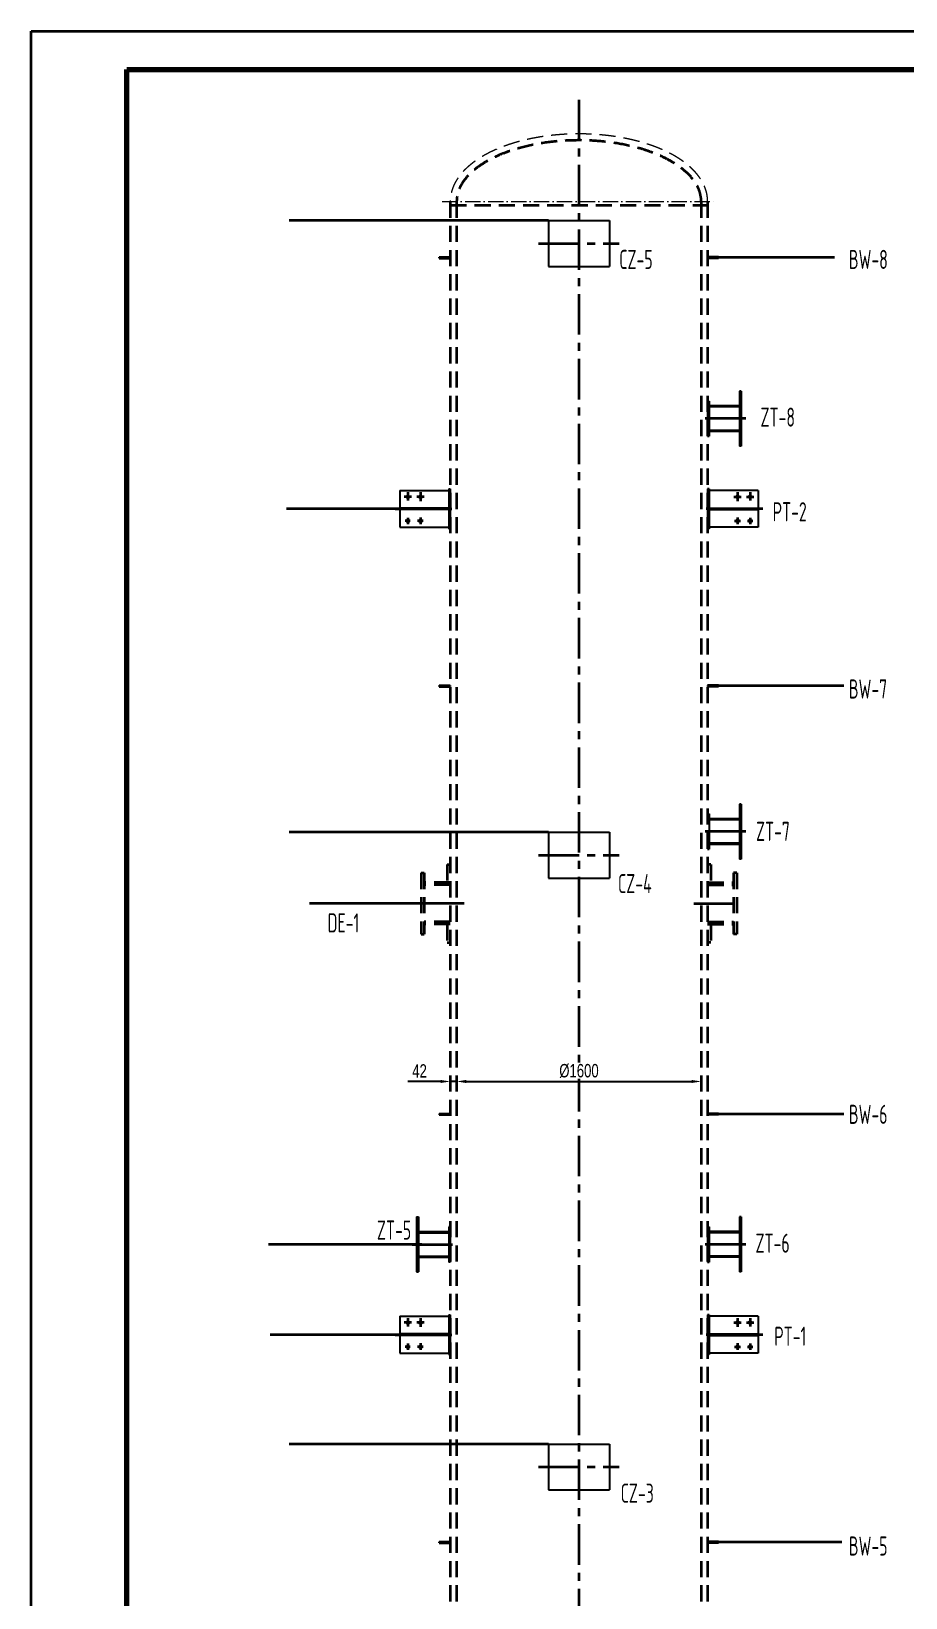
# Model space of a CAD drawing. Header units: millimetres. Extents: x -625 to 14225, y -250 to 20775.
# Drawn here: x -625 to 5095, y 10533 to 20775 of the extents above; entities that cross this region are included whole.
import ezdxf

# ---------------------------------------------------------------- set-up
doc = ezdxf.new("R2010")
doc.units = ezdxf.units.MM
doc.header["$LTSCALE"] = 8.333333
for name, pattern in [('ACAD_ISO10W100', [18, 12, -3, 0, -3]), ('CENTER', [50.8, 31.75, -6.35, 6.35, -6.35]), ('DASHED', [19.05, 12.7, -6.35])]:
    doc.linetypes.add(name, pattern=pattern)
for name, color, linetype, lineweight in [('2细线层', 4, 'Continuous', 35), ('3中心线层', 1, 'CENTER', 35), ('4虚线层', 6, 'DASHED', 35), ('6文字层', 3, 'Continuous', 35), ('中心线', 1, 'ACAD_ISO10W100', 18), ('图框层', 7, 'Continuous', 70)]:
    doc.layers.add(name, color=color, linetype=linetype, lineweight=lineweight)
doc.styles.add('HGCAD', font='HGCAD.SHX', dxfattribs={"width": 0.75, "bigfont": 'HGCADHZ.SHX'})
doc.styles.add('PC_TEXTSTYLE', font='isocp.shx', dxfattribs={"width": 0.8, "bigfont": 'hzfs.shx'})
doc.dimstyles.new('HGCAD$4', dxfattribs={"dimtxt": 3.5, "dimasz": 2.5, "dimexe": 1, "dimexo": 1, "dimgap": 1, "dimtad": 1, "dimtoh": 1, "dimdec": 1, "dimdsep": 46, "dimtxsty": 'HGCAD', "dimcen": 0, "dimclrd": 130, "dimclre": 130, "dimclrt": 3, "dimadec": 1, "dimazin": 0, "dimtfac": 0.714286, "dimtofl": 0, "dimtmove": 0, "dimatfit": 1, "dimfxl": 0, "dimtzin": 0, "dimlwd": -1, "dimlwe": -1, "dimarcsym": 0})

# ---------------------------------------------------------------- blocks, each defined once
blk = doc.blocks.new('*U115')
at = {"layer": '2细线层'}
for p, q in [((-625, -250), (-625, 20775)), ((-625, 20775), (14225, 20775))]:
    blk.add_line(p, q, dxfattribs=at)
at = {"layer": '图框层'}
for p, q in [((0, 0), (0, 20525)), ((0, 20525), (13975, 20525))]:
    blk.add_line(p, q, dxfattribs=at)
blk = doc.blocks.new('*D117')
at = {"color": 130}
for p, q in [((2158, 13931), (2158, 13933)), ((3758, 13931), (3758, 13933)), ((2220, 13908), (3695, 13908))]:
    blk.add_line(p, q, dxfattribs=at)
for points in [[(2220, 13918), (2220, 13898), (2158, 13908)], [(3695, 13898), (3695, 13918), (3758, 13908)]]:
    blk.add_solid(points, dxfattribs=at)
at = {"layer": 'Defpoints', "color": 0}
for p in [(2158, 13906), (3758, 13908), (3758, 13906)]:
    blk.add_point(p, dxfattribs=at)
at = {"color": 3, "insert": (2958, 13977), "char_height": 87.5, "attachment_point": 5, "style": 'HGCAD', "bg_fill": 3, "box_fill_scale": 1.1, "bg_fill_color": 256, "bg_fill_true_color": 13158600, "bg_fill_transparency": 0}
blk.add_mtext('%%c1600{}{{\\H0.7x;}{}}', dxfattribs=at)
blk = doc.blocks.new('*D118')
at = {"color": 130}
for p, q in [((2116, 13931), (2116, 13933)), ((2158, 13933), (2158, 13933)), ((2053, 13908), (1839, 13908)), ((2158, 13908), (2116, 13908)), ((2220, 13908), (2283, 13908))]:
    blk.add_line(p, q, dxfattribs=at)
for points in [[(2053, 13898), (2053, 13918), (2116, 13908)], [(2220, 13918), (2220, 13898), (2158, 13908)]]:
    blk.add_solid(points, dxfattribs=at)
at = {"layer": 'Defpoints', "color": 0}
for p in [(2116, 13908), (2116, 13906), (2158, 13908)]:
    blk.add_point(p, dxfattribs=at)
at = {"color": 3, "insert": (1915, 13977), "char_height": 87.5, "attachment_point": 5, "style": 'HGCAD', "bg_fill": 3, "box_fill_scale": 1.1, "bg_fill_color": 256, "bg_fill_true_color": 13158600, "bg_fill_transparency": 0}
blk.add_mtext('42', dxfattribs=at)

msp = doc.modelspace()

# ---------------------------------------------------------------- linework, layer by layer
for p, q in [((2757.643, 19537.274), (3157.643, 19537.274)), ((2757.643, 19537.274), (2757.643, 19237.274)), ((3157.643, 19537.274), (3157.643, 19237.274)), ((2757.643, 19237.274), (3157.643, 19237.274)), ((3799.643, 18357.274), (3809.643, 18357.274)), ((3799.643, 18357.274), (3799.643, 18127.274)), ((3809.643, 18357.274), (3809.643, 18127.274)), ((4007.643, 18422.274), (4007.643, 18062.274)), ((4019.643, 18422.274), (4007.643, 18422.274)), ((4019.643, 18422.274), (4019.643, 18062.274)), ((4007.643, 18326.274), (3809.643, 18326.274)), ((4007.643, 18319.274), (3809.643, 18319.274)), ((4007.643, 18165.274), (3809.643, 18165.274)), ((4007.643, 18158.274), (3809.643, 18158.274)), ((3799.643, 18127.274), (3809.643, 18127.274)), ((4019.643, 18062.274), (4007.643, 18062.274)), ((1785.643, 17772.274), (2105.643, 17772.274)), ((1785.643, 17772.274), (1785.643, 17532.274)), ((2105.643, 17782.274), (2105.643, 17522.274)), ((2105.643, 17782.274), (2115.643, 17782.274)), ((2115.643, 17782.274), (2115.643, 17522.274)), ((3809.643, 17782.274), (3799.643, 17782.274)), ((3799.643, 17782.274), (3799.643, 17522.274)), ((3809.643, 17782.274), (3809.643, 17522.274)), ((4129.643, 17772.274), (3809.643, 17772.274)), ((4129.643, 17772.274), (4129.643, 17532.274)), ((2105.643, 17657.274), (1785.643, 17657.274)), ((2105.643, 17647.274), (1785.643, 17647.274)), ((3809.643, 17657.274), (4129.643, 17657.274)), ((3809.643, 17647.274), (4129.643, 17647.274)), ((1785.643, 17532.274), (2105.643, 17532.274)), ((2105.643, 17522.274), (2115.643, 17522.274)), ((3809.643, 17522.274), (3799.643, 17522.274)), ((4129.643, 17532.274), (3809.643, 17532.274)), ((4007.643, 15722.274), (4007.643, 15362.274)), ((4019.643, 15722.274), (4007.643, 15722.274)), ((4019.643, 15722.274), (4019.643, 15362.274)), ((3799.643, 15657.274), (3809.643, 15657.274)), ((3809.643, 15657.274), (3809.643, 15427.274)), ((4007.643, 15626.274), (3809.643, 15626.274)), ((4007.643, 15619.274), (3809.643, 15619.274)), ((2757.643, 15537.274), (2757.643, 15237.274)), ((2757.643, 15537.274), (3157.643, 15537.274)), ((3157.643, 15537.274), (3157.643, 15237.274)), ((3799.643, 15427.274), (3809.643, 15427.274)), ((4007.643, 15465.274), (3809.643, 15465.274)), ((4007.643, 15458.274), (3809.643, 15458.274)), ((4019.643, 15362.274), (4007.643, 15362.274)), ((2757.643, 15237.274), (3157.643, 15237.274)), ((1895.643, 13022.274), (1895.643, 12662.274)), ((1895.643, 13022.274), (1907.643, 13022.274)), ((1907.643, 13022.274), (1907.643, 12662.274)), ((4007.643, 13022.274), (4007.643, 12662.274)), ((4019.643, 13022.274), (4007.643, 13022.274)), ((4019.643, 13022.274), (4019.643, 12662.274)), ((1907.643, 12926.274), (2105.643, 12926.274)), ((1907.643, 12919.274), (2105.643, 12919.274)), ((2105.643, 12957.274), (2105.643, 12727.274)), ((2115.643, 12957.274), (2105.643, 12957.274)), ((2115.643, 12957.274), (2115.643, 12727.274)), ((3799.643, 12957.274), (3809.643, 12957.274)), ((3799.643, 12957.274), (3799.643, 12727.274)), ((3809.643, 12957.274), (3809.643, 12727.274)), ((4007.643, 12926.274), (3809.643, 12926.274)), ((4007.643, 12919.274), (3809.643, 12919.274)), ((1907.643, 12765.274), (2105.643, 12765.274)), ((1907.643, 12758.274), (2105.643, 12758.274)), ((2115.643, 12727.274), (2105.643, 12727.274)), ((3799.643, 12727.274), (3809.643, 12727.274)), ((4007.643, 12765.274), (3809.643, 12765.274)), ((4007.643, 12758.274), (3809.643, 12758.274)), ((1895.643, 12662.274), (1907.643, 12662.274)), ((4019.643, 12662.274), (4007.643, 12662.274)), ((1785.643, 12372.274), (2105.643, 12372.274)), ((1785.643, 12372.274), (1785.643, 12132.274)), ((2105.643, 12382.274), (2105.643, 12122.274)), ((2105.643, 12382.274), (2115.643, 12382.274)), ((2115.643, 12382.274), (2115.643, 12122.274)), ((3809.643, 12382.274), (3799.643, 12382.274)), ((3799.643, 12382.274), (3799.643, 12122.274)), ((3809.643, 12382.274), (3809.643, 12122.274)), ((4129.643, 12372.274), (3809.643, 12372.274)), ((4129.643, 12372.274), (4129.643, 12132.274)), ((2105.643, 12257.274), (1785.643, 12257.274)), ((2105.643, 12247.274), (1785.643, 12247.274)), ((3809.643, 12257.274), (4129.643, 12257.274)), ((3809.643, 12247.274), (4129.643, 12247.274)), ((1785.643, 12132.274), (2105.643, 12132.274)), ((2105.643, 12122.274), (2115.643, 12122.274)), ((3809.643, 12122.274), (3799.643, 12122.274)), ((4129.643, 12132.274), (3809.643, 12132.274)), ((2757.643, 11537.274), (2757.643, 11237.274)), ((2757.643, 11537.274), (3157.643, 11537.274)), ((3157.643, 11537.274), (3157.643, 11237.274)), ((2757.643, 11237.274), (3157.643, 11237.274))]:
    msp.add_line(p, q)
for centre in [(1837.571, 17731.428), (1920.834, 17731.428), (3994.452, 17731.428), (4077.715, 17731.428), (1837.571, 17573.12), (1920.834, 17573.12), (3994.452, 17573.12), (4077.715, 17573.12), (1837.571, 12331.428), (1920.834, 12331.428), (3994.452, 12331.428), (4077.715, 12331.428), (1837.571, 12173.12), (1920.834, 12173.12), (3994.452, 12173.12), (4077.715, 12173.12)]:
    msp.add_circle(centre, 9.355)
at = {"layer": '2细线层'}
for p, q in [((2757.643, 19537.274), (1061.659, 19537.274)), ((3871.643, 19297.274), (4629.096, 19297.274)), ((1866.347, 17652.274), (1045.433, 17652.274)), ((3871.643, 16497.274), (4690.782, 16497.274)), ((2757.643, 15537.274), (1061.659, 15537.274)), ((2016.497, 15072.274), (1195.583, 15072.274)), ((3871.643, 13697.274), (4690.782, 13697.274)), ((1930.681, 12842.274), (927.345, 12842.274)), ((1866.347, 12252.274), (937.371, 12252.274)), ((2757.643, 11537.274), (1061.659, 11537.274)), ((3871.643, 10897.274), (4676.819, 10897.274))]:
    msp.add_line(p, q, dxfattribs=at)
at = {"layer": '3中心线层'}
for p, q in [((2957.643, 20326.038), (2957.643, 864.106)), ((2693.508, 19387.274), (3221.778, 19387.274)), ((4048.939, 18242.274), (3766.138, 18242.274)), ((1861.529, 17731.428), (1813.215, 17731.428)), ((1837.571, 17760.882), (1837.571, 17706.293)), ((1944.226, 17731.428), (1896.647, 17731.428)), ((1920.834, 17760.882), (1920.834, 17703.461)), ((3971.061, 17731.428), (4018.64, 17731.428)), ((3994.452, 17760.882), (3994.452, 17703.461)), ((4053.757, 17731.428), (4102.071, 17731.428)), ((4077.715, 17760.882), (4077.715, 17706.293)), ((1754.787, 17652.274), (2131.355, 17652.274)), ((4160.499, 17652.274), (3783.931, 17652.274)), ((1853.811, 17573.12), (1820.18, 17573.12)), ((1837.571, 17594.143), (1837.571, 17553.361)), ((1939.482, 17573.12), (1900.541, 17573.12)), ((1920.834, 17596.409), (1920.834, 17552.228)), ((3975.804, 17573.12), (4014.745, 17573.12)), ((3994.452, 17596.409), (3994.452, 17552.228)), ((4061.475, 17573.12), (4095.106, 17573.12)), ((4077.715, 17594.143), (4077.715, 17553.361)), ((4048.939, 15542.274), (3766.138, 15542.274)), ((2693.508, 15387.274), (3221.778, 15387.274)), ((2206.385, 15072.274), (1904.937, 15072.274)), ((3708.901, 15072.274), (4010.349, 15072.274)), ((1866.347, 12842.274), (2149.148, 12842.274)), ((4048.939, 12842.274), (3766.138, 12842.274)), ((1861.529, 12331.428), (1813.215, 12331.428)), ((1837.571, 12360.882), (1837.571, 12306.293)), ((1944.226, 12331.428), (1896.647, 12331.428)), ((1920.834, 12360.882), (1920.834, 12303.461)), ((3971.061, 12331.428), (4018.64, 12331.428)), ((3994.452, 12360.882), (3994.452, 12303.461)), ((4053.757, 12331.428), (4102.071, 12331.428)), ((4077.715, 12360.882), (4077.715, 12306.293)), ((1754.787, 12252.274), (2131.355, 12252.274)), ((1837.571, 12194.143), (1837.571, 12153.361)), ((1920.834, 12196.409), (1920.834, 12152.228)), ((4160.499, 12252.274), (3783.931, 12252.274)), ((3994.452, 12196.409), (3994.452, 12152.228)), ((4077.715, 12194.143), (4077.715, 12153.361)), ((1853.811, 12173.12), (1820.18, 12173.12)), ((1939.482, 12173.12), (1900.541, 12173.12)), ((3975.804, 12173.12), (4014.745, 12173.12)), ((4061.475, 12173.12), (4095.106, 12173.12)), ((2693.508, 11387.274), (3221.778, 11387.274))]:
    msp.add_line(p, q, dxfattribs=at)
at = {"layer": '4虚线层'}
for p, q in [((2115.643, 19662.274), (2115.643, 2332.274)), ((2115.643, 19637.274), (3799.643, 19637.274)), ((2157.643, 19662.274), (2157.643, 3072.274)), ((3757.643, 19662.274), (3757.643, 3072.274)), ((3799.643, 19662.274), (3799.643, 3072.274)), ((2043.643, 19297.274), (2043.643, 19291.274)), ((2043.643, 19297.274), (2115.643, 19297.274)), ((2043.643, 19291.274), (2115.643, 19291.274)), ((2113.643, 19297.274), (2113.643, 19291.274)), ((3871.643, 19297.274), (3799.643, 19297.274)), ((3871.643, 19291.274), (3799.643, 19291.274)), ((3801.643, 19297.274), (3801.643, 19291.274)), ((3871.643, 19297.274), (3871.643, 19291.274)), ((2043.643, 16497.274), (2043.643, 16491.274)), ((2043.643, 16497.274), (2115.643, 16497.274)), ((2043.643, 16491.274), (2115.643, 16491.274)), ((2113.643, 16497.274), (2113.643, 16491.274)), ((3871.643, 16497.274), (3799.643, 16497.274)), ((3871.643, 16491.274), (3799.643, 16491.274)), ((3801.643, 16497.274), (3801.643, 16491.274)), ((3871.643, 16497.274), (3871.643, 16491.274)), ((1925.643, 15272.274), (1925.643, 14872.274)), ((1925.643, 15272.274), (1945.643, 15272.274)), ((1945.643, 15272.274), (1945.643, 14872.274)), ((2095.643, 15327.274), (2095.643, 15208.774)), ((2095.643, 15327.274), (2115.643, 15327.274)), ((3819.643, 15327.274), (3799.643, 15327.274)), ((3819.643, 15327.274), (3819.643, 15208.774)), ((3969.643, 15272.274), (3969.643, 14872.274)), ((3989.643, 15272.274), (3969.643, 15272.274)), ((3989.643, 15272.274), (3989.643, 14872.274)), ((2115.643, 15208.774), (1945.643, 15208.774)), ((2115.643, 15192.774), (1945.643, 15192.774)), ((3799.643, 15208.774), (3969.643, 15208.774)), ((3799.643, 15192.774), (3969.643, 15192.774)), ((1925.643, 14872.274), (1945.643, 14872.274)), ((2115.643, 14951.774), (1945.643, 14951.774)), ((2115.643, 14935.774), (1945.643, 14935.774)), ((2095.643, 14935.774), (2095.643, 14817.274)), ((3799.643, 14951.774), (3969.643, 14951.774)), ((3799.643, 14935.774), (3969.643, 14935.774)), ((3819.643, 14935.774), (3819.643, 14817.274)), ((3989.643, 14872.274), (3969.643, 14872.274)), ((2095.643, 14817.274), (2115.643, 14817.274)), ((3819.643, 14817.274), (3799.643, 14817.274)), ((2043.643, 13697.274), (2043.643, 13691.274)), ((2043.643, 13697.274), (2115.643, 13697.274)), ((2043.643, 13691.274), (2115.643, 13691.274)), ((2113.643, 13697.274), (2113.643, 13691.274)), ((3871.643, 13697.274), (3799.643, 13697.274)), ((3871.643, 13691.274), (3799.643, 13691.274)), ((3801.643, 13697.274), (3801.643, 13691.274)), ((3871.643, 13697.274), (3871.643, 13691.274)), ((2043.643, 10897.274), (2043.643, 10891.274)), ((2043.643, 10897.274), (2115.643, 10897.274)), ((2043.643, 10891.274), (2115.643, 10891.274)), ((2113.643, 10897.274), (2113.643, 10891.274)), ((3871.643, 10897.274), (3799.643, 10897.274)), ((3871.643, 10891.274), (3799.643, 10891.274)), ((3801.643, 10897.274), (3801.643, 10891.274)), ((3871.643, 10897.274), (3871.643, 10891.274))]:
    msp.add_line(p, q, dxfattribs=at)
msp.add_ellipse((2957.643, 19662.274), major_axis=(-800, 0), ratio=0.5, start_param=3.141592654, end_param=6.283185307, dxfattribs=at)
at = {"layer": '4虚线层', "lineweight": 0}
msp.add_open_spline([(3799.643, 19662.274), (3799.643, 19665.09), (3799.545, 19670.723), (3799.102, 19679.166), (3798.366, 19687.596), (3797.337, 19696.006), (3796.017, 19704.39), (3794.408, 19712.743), (3792.512, 19721.058), (3790.333, 19729.331), (3787.874, 19737.556), (3785.138, 19745.729), (3782.128, 19753.846), (3778.849, 19761.902), (3775.304, 19769.895), (3771.497, 19777.821), (3767.432, 19785.677), (3763.113, 19793.462), (3758.544, 19801.173), (3753.728, 19808.808), (3748.669, 19816.365), (3743.371, 19823.844), (3737.837, 19831.242), (3732.071, 19838.559), (3726.076, 19845.794), (3719.855, 19852.945), (3713.411, 19860.013), (3706.748, 19866.997), (3699.868, 19873.894), (3692.774, 19880.706), (3685.469, 19887.432), (3677.956, 19894.07), (3670.238, 19900.62), (3662.316, 19907.082), (3654.195, 19913.455), (3645.876, 19919.738), (3637.362, 19925.93), (3628.656, 19932.032), (3619.76, 19938.041), (3610.678, 19943.958), (3601.411, 19949.782), (3591.963, 19955.512), (3582.335, 19961.147), (3572.532, 19966.686), (3562.555, 19972.129), (3552.408, 19977.475), (3542.093, 19982.722), (3531.613, 19987.871), (3520.971, 19992.92), (3510.169, 19997.867), (3499.212, 20002.714), (3488.102, 20007.458), (3476.841, 20012.098), (3465.434, 20016.634), (3453.883, 20021.065), (3442.191, 20025.391), (3430.362, 20029.609), (3418.399, 20033.719), (3406.305, 20037.721), (3394.084, 20041.613), (3381.738, 20045.396), (3369.272, 20049.067), (3356.689, 20052.626), (3343.992, 20056.072), (3331.186, 20059.405), (3318.273, 20062.624), (3305.257, 20065.727), (3292.142, 20068.716), (3278.931, 20071.587), (3265.629, 20074.342), (3252.238, 20076.979), (3238.764, 20079.497), (3225.209, 20081.897), (3211.578, 20084.177), (3197.874, 20086.338), (3184.101, 20088.377), (3170.264, 20090.296), (3156.365, 20092.093), (3142.41, 20093.768), (3128.402, 20095.32), (3114.344, 20096.75), (3100.242, 20098.057), (3086.099, 20099.24), (3071.919, 20100.3), (3057.706, 20101.235), (3043.465, 20102.046), (3029.199, 20102.733), (3014.913, 20103.295), (3000.61, 20103.732), (2986.294, 20104.045), (2971.971, 20104.232), (2957.643, 20104.295), (2943.315, 20104.232), (2928.992, 20104.045), (2914.677, 20103.732), (2900.374, 20103.295), (2886.087, 20102.733), (2871.821, 20102.046), (2857.58, 20101.235), (2843.367, 20100.3), (2829.187, 20099.24), (2815.044, 20098.057), (2800.942, 20096.75), (2786.885, 20095.32), (2772.876, 20093.768), (2758.921, 20092.093), (2745.022, 20090.296), (2731.185, 20088.377), (2717.412, 20086.338), (2703.708, 20084.177), (2690.077, 20081.897), (2676.522, 20079.497), (2663.048, 20076.979), (2649.657, 20074.342), (2636.355, 20071.587), (2623.145, 20068.716), (2610.029, 20065.727), (2597.014, 20062.624), (2584.1, 20059.405), (2571.294, 20056.072), (2558.597, 20052.626), (2546.014, 20049.067), (2533.548, 20045.396), (2521.203, 20041.613), (2508.981, 20037.721), (2496.887, 20033.719), (2484.924, 20029.609), (2473.095, 20025.391), (2461.403, 20021.065), (2449.852, 20016.634), (2438.445, 20012.098), (2427.184, 20007.458), (2416.074, 20002.714), (2405.117, 19997.867), (2394.316, 19992.92), (2383.673, 19987.871), (2373.193, 19982.722), (2362.878, 19977.475), (2352.731, 19972.129), (2342.754, 19966.686), (2332.951, 19961.147), (2323.324, 19955.512), (2313.875, 19949.782), (2304.608, 19943.958), (2295.526, 19938.041), (2286.63, 19932.032), (2277.924, 19925.93), (2269.41, 19919.738), (2261.092, 19913.455), (2252.97, 19907.082), (2245.049, 19900.62), (2237.33, 19894.07), (2229.817, 19887.432), (2222.512, 19880.706), (2215.418, 19873.894), (2208.538, 19866.997), (2201.875, 19860.013), (2195.431, 19852.945), (2189.21, 19845.794), (2183.215, 19838.559), (2177.449, 19831.242), (2171.915, 19823.844), (2166.617, 19816.365), (2161.559, 19808.808), (2156.743, 19801.173), (2152.173, 19793.462), (2147.854, 19785.677), (2143.789, 19777.821), (2139.982, 19769.895), (2136.437, 19761.902), (2133.158, 19753.846), (2130.148, 19745.729), (2127.412, 19737.556), (2124.953, 19729.331), (2122.774, 19721.058), (2120.878, 19712.743), (2119.269, 19704.39), (2117.949, 19696.006), (2116.92, 19687.596), (2116.184, 19679.166), (2115.741, 19670.723), (2115.643, 19665.09), (2115.643, 19662.274)], degree=3, knots=[0, 0, 0, 0, 8.447581697, 16.898866937, 25.357566414, 33.827404515, 42.312124667, 50.815493014, 59.341300021, 67.893359757, 76.475506747, 85.091590397, 93.745467147, 102.4409906, 111.181999943, 119.972307064, 128.815682747, 137.715842386, 146.676431575, 155.701011965, 164.793047665, 173.955892468, 183.192778087, 192.506803552, 201.900925856, 211.377951906, 220.940531773, 230.591153235, 240.332137533, 250.165636305, 260.093629578, 270.117924748, 280.240156444, 290.461787174, 300.784108658, 311.208243761, 321.735148929, 332.365617058, 343.100280709, 353.939615615, 364.883944415, 375.933440555, 387.088132322, 398.347906964, 409.712514863, 421.181573727, 432.754572782, 444.430876949, 456.209730966, 468.090263474, 480.071491029, 492.152322038, 504.331560634, 516.607910444, 528.979978292, 541.446277799, 554.005232905, 566.655181295, 579.394377745, 592.220997373, 605.133138817, 618.128827324, 631.206017763, 644.362597563, 657.596389579, 670.905154887, 684.286595512, 697.738357095, 711.258031503, 724.843159372, 738.491232613, 752.199696849, 765.965953824, 779.787363747, 793.661247615, 807.584889481, 821.555538693, 835.570412103, 849.626696234, 863.721549428, 877.852103967, 892.01546816, 906.208728423, 920.428951325, 934.673185626, 948.938464293, 963.221806504, 977.520219644, 991.830701282, 1006.150241144, 1020.475823084, 1034.804427042, 1049.133030999, 1063.45861294, 1077.778152802, 1092.088634439, 1106.387047579, 1120.670389791, 1134.935668458, 1149.179902758, 1163.400125661, 1177.593385924, 1191.756750117, 1205.887304656, 1219.98215785, 1234.038441981, 1248.05331539, 1262.023964603, 1275.947606469, 1289.821490336, 1303.64290026, 1317.409157234, 1331.117621471, 1344.765694712, 1358.350822581, 1371.870496988, 1385.322258572, 1398.703699196, 1412.012464504, 1425.246256521, 1438.402836321, 1451.48002676, 1464.475715266, 1477.38785671, 1490.214476339, 1502.953672788, 1515.603621179, 1528.162576285, 1540.628875792, 1553.00094364, 1565.27729345, 1577.456532045, 1589.537363055, 1601.518590609, 1613.399123118, 1625.177977135, 1636.854281302, 1648.427280357, 1659.89633922, 1671.260947119, 1682.520721762, 1693.675413529, 1704.724909668, 1715.669238468, 1726.508573375, 1737.243237026, 1747.873705155, 1758.400610323, 1768.824745426, 1779.14706691, 1789.36869764, 1799.490929336, 1809.515224506, 1819.443217779, 1829.276716551, 1839.017700849, 1848.66832231, 1858.230902178, 1867.707928227, 1877.102050532, 1886.416075997, 1895.652961616, 1904.815806419, 1913.907842119, 1922.932422509, 1931.893011698, 1940.793171337, 1949.63654702, 1958.426854141, 1967.167863484, 1975.863386937, 1984.517263687, 1993.133347337, 2001.715494326, 2010.267554063, 2018.793361069, 2027.296729417, 2035.781449569, 2044.251287669, 2052.709987147, 2061.161272386, 2069.608854084, 2069.608854084, 2069.608854084, 2069.608854084], dxfattribs=at)
at = {"layer": '中心线'}
msp.add_line((2063.247, 19662.274), (3854.553, 19662.274), dxfattribs=at)

# ---------------------------------------------------------------- block references
at = {"layer": '图框层'}
msp.add_blockref('*U115', (0, 0), dxfattribs=at)

# ---------------------------------------------------------------- texts
at = {"layer": '6文字层', "style": 'PC_TEXTSTYLE', "width": 0.667}
for s, p in [('CZ-5', (3221.495, 19220.942)), ('BW-8', (4723.513, 19220.942)), ('ZT-8', (4145.515, 18189.435)), ('PT-2', (4225.077, 17570.901)), ('BW-7', (4723.513, 16412.213)), ('ZT-7', (4116.128, 15480.881)), ('CZ-4', (3213.188, 15139.593)), ('DE-1', (1313.333, 14882.544)), ('BW-6', (4723.513, 13630.889)), ('ZT-5', (1636.275, 12873.744)), ('ZT-6', (4112.96, 12787.983)), ('PT-1', (4235.408, 12179.556)), ('CZ-3', (3230.713, 11153.514)), ('BW-5', (4723.513, 10807.708))]:
    msp.add_text(s, height=125, dxfattribs=at).set_placement(p)

# ---------------------------------------------------------------- next in the draw order: dimensions: what is measured, and where the dimension line sits
dim = msp.add_linear_dim(base=(3757.643, 13908.056), p1=(2157.643, 13905.549), p2=(3757.643, 13905.549), text='%%c1600{}{{\\H0.7x;}{}}', dimstyle='HGCAD$4', override={"dimscale": 25})
dim.commit()
dim.dimension.update_dxf_attribs({"geometry": '*D117', "text_midpoint": (2957.643, 13976.806)})

# ---------------------------------------------------------------- next in the draw order: dimensions: what is measured, and where the dimension line sits
dim = msp.add_linear_dim(base=(2115.643, 13908.056), p1=(2157.643, 13908.056), p2=(2115.643, 13905.549), dimstyle='HGCAD$4', override={"dimscale": 25, "dimtoh": 0, "dimtofl": 1})
dim.commit()
dim.dimension.update_dxf_attribs({"geometry": '*D118', "text_midpoint": (1914.933, 13976.806)})

doc.saveas('drawing.dxf')
